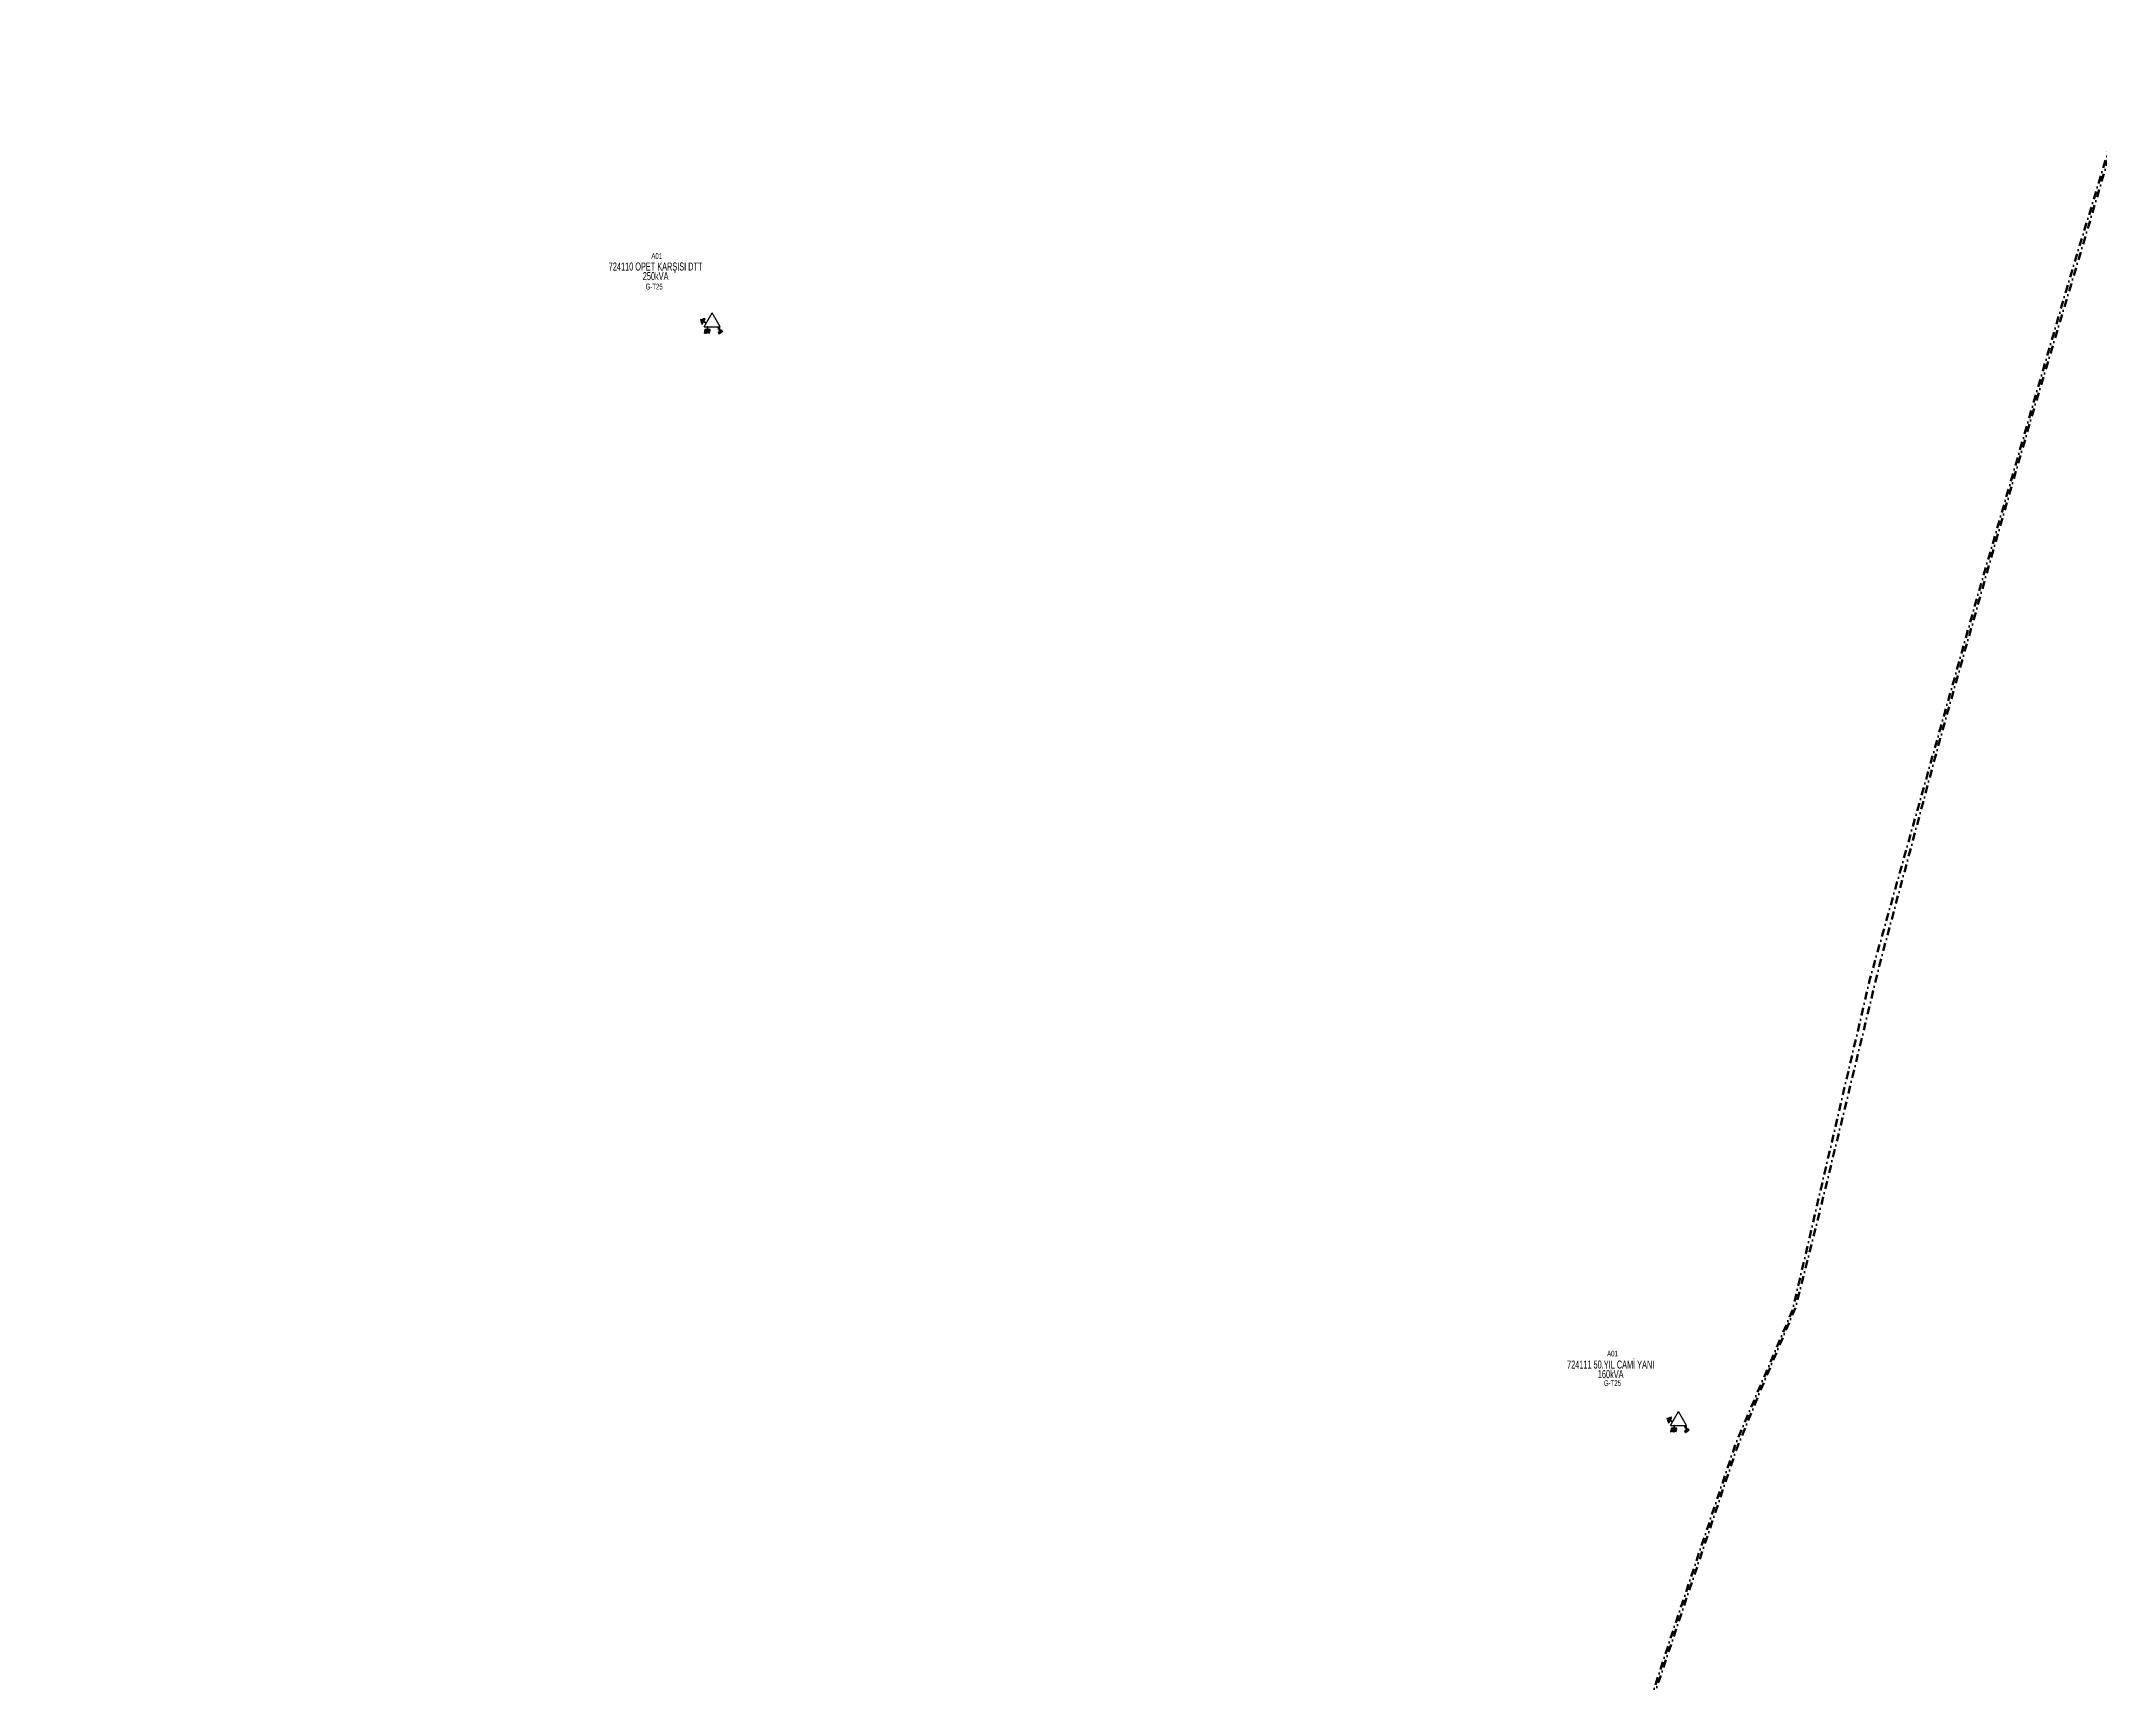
# Model space of a CAD drawing. Header units: millimetres. Extents: x 524161 to 529034, y 4027937 to 4030642.
# Drawn here: x 526005 to 526648, y 4028484 to 4028997 of the extents above; entities that cross this region are included whole.
import ezdxf
from ezdxf.enums import TextEntityAlignment as Align

# ---------------------------------------------------------------- set-up
doc = ezdxf.new("R2010")
doc.units = ezdxf.units.MM
doc.linetypes.add('DASHDOT', pattern=[5, 2.5, -1.25, 0, -1.25])
for name, color, linetype, lineweight in [('HAT_OG_YERALTI_YENI', 1, 'DASHDOT', 70), ('TRAFO_MEVCUT', 5, 'Continuous', 30), ('TRAFO_TADILAT_BYSK', 5, 'Continuous', 30)]:
    doc.layers.add(name, color=color, linetype=linetype, lineweight=lineweight)
doc.styles.get("Standard").update_dxf_attribs({"font": 'Arial'})

# ---------------------------------------------------------------- blocks, each defined once
blk = doc.blocks.new('MEV_DIREK')
h = blk.add_hatch(color=32)
h.paths.add_polyline_path([(-2.14, 0.97), (-2.35, 1.09), (-3.31, -0.55), (-3.09, -0.67), (-2.67, 0.06), (-1.89, -0.39), (-1.79, -0.22), (-2.56, 0.23)])
h.paths.add_polyline_path([(-3.46, -0.17), (-3.33, -0.25), (-2.61, 0.99), (-2.74, 1.06)])
h.paths.add_polyline_path([(-3.54, 0.29), (-3.41, 0.22), (-3.05, 0.82), (-3.18, 0.9)])
h.paths.add_polyline_path([(-3.58, 0.81), (-3.66, 0.68), (-3.53, 0.61), (-3.45, 0.74)])
h.paths.add_polyline_path([(-1.51, -2.34), (-2.26, -2.33), (-2.52, -3.47), (-2.42, -3.47), (-2.21, -2.53), (-1.91, -2.54), (-2.12, -3.47), (-2.02, -3.47), (-1.81, -2.54), (-1.51, -2.54), (-1.72, -3.47), (-1.62, -3.48), (-1.41, -2.54), (-1.11, -2.54), (-1.32, -3.48), (-1.22, -3.48), (-1.01, -2.54), (-0.71, -2.55), (-0.92, -3.48), (-0.82, -3.48), (-0.56, -2.35), (-1.31, -2.34), (-1.31, -1.44), (-1.51, -1.44)])
at = {"layer": 'TRAFO_MEVCUT'}
for points in [[(2.35, -1.57), (2.12, -1.92), (2.08, -1.44), (1.94, -1.44), (2.01, -2.32), (2.25, -1.96), (2.31, -2.67), (2.1, -2.67), (2.39, -2.87), (2.4, -2.86), (2.64, -2.49), (2.45, -2.63)], [(2.35, -1.57), (2.12, -1.92), (2.08, -1.44), (1.94, -1.44), (2.01, -2.32), (2.25, -1.96), (2.31, -2.67), (2.1, -2.67), (2.39, -2.87), (1.98, -3.19), (2.2, -3.79), (2.26, -3.74), (2.08, -3.26), (2.26, -3.13), (2.44, -3.6), (2.49, -3.56), (2.32, -3.08), (2.49, -2.94), (2.67, -3.42), (2.73, -3.38), (2.55, -2.9), (2.73, -2.76), (2.91, -3.24), (2.97, -3.2), (2.79, -2.72), (2.97, -2.58), (3.15, -3.06), (3.21, -3.01), (2.98, -2.42), (2.4, -2.86), (2.64, -2.49), (2.45, -2.63)], [(2.97, -2.58), (3.15, -3.06), (3.21, -3.01), (2.98, -2.42), (2.4, -2.86), (2.64, -2.49), (2.45, -2.63), (2.35, -1.57), (2.12, -1.92), (2.08, -1.44), (1.94, -1.44), (2.01, -2.32), (2.25, -1.96), (2.31, -2.67), (2.1, -2.67), (2.39, -2.87), (1.98, -3.19), (2.2, -3.79), (2.26, -3.74), (2.08, -3.26), (2.26, -3.13), (2.44, -3.6), (2.49, -3.56), (2.32, -3.08), (2.49, -2.94), (2.67, -3.42), (2.73, -3.38), (2.55, -2.9), (2.73, -2.76), (2.91, -3.24), (2.97, -3.2), (2.79, -2.72)]]:
    blk.add_hatch(color=32, dxfattribs=at).paths.add_polyline_path(points)
at = {"layer": 'TRAFO_MEVCUT', "linetype": 'Continuous'}
for p, q in [((-2.5, -1.44), (0, 2.89)), ((2.5, -1.44), (0, 2.89)), ((-2.5, -1.44), (2.5, -1.44))]:
    blk.add_line(p, q, dxfattribs=at)
at = {"layer": 'TRAFO_MEVCUT', "color": 32, "flags": 128}
blk.add_lwpolyline([(1.94, -1.44), (2.08, -1.44), (2.12, -1.92), (2.35, -1.57), (2.45, -2.63), (2.64, -2.49), (2.4, -2.86), (2.98, -2.42), (3.21, -3.01), (3.15, -3.06), (2.97, -2.58), (2.79, -2.72), (2.97, -3.2), (2.91, -3.24), (2.73, -2.76), (2.55, -2.9), (2.73, -3.38), (2.67, -3.42), (2.49, -2.94), (2.32, -3.08), (2.49, -3.56), (2.44, -3.6), (2.26, -3.13), (2.08, -3.26), (2.26, -3.74), (2.2, -3.79), (1.98, -3.19), (2.39, -2.87), (2.1, -2.67), (2.31, -2.67), (2.25, -1.96), (2.01, -2.32), (1.94, -1.44)], dxfattribs=at)
at = {"layer": 'TRAFO_TADILAT_BYSK', "color": 32, "flags": 128}
for points in [[(-3.53, 0.61), (-3.45, 0.74), (-3.58, 0.81), (-3.66, 0.68), (-3.53, 0.61)], [(-3.41, 0.22), (-3.05, 0.82), (-3.18, 0.9), (-3.54, 0.29), (-3.41, 0.22)], [(-3.33, -0.25), (-2.61, 0.99), (-2.74, 1.06), (-3.46, -0.17), (-3.33, -0.25)], [(-1.79, -0.22), (-2.56, 0.23), (-2.14, 0.97), (-2.35, 1.09), (-3.31, -0.55), (-3.09, -0.67), (-2.67, 0.06), (-1.89, -0.39), (-1.79, -0.22)], [(-1.31, -1.44), (-1.51, -1.44), (-1.51, -2.34), (-2.26, -2.33), (-2.52, -3.47), (-2.42, -3.47), (-2.21, -2.53), (-1.91, -2.54), (-2.12, -3.47), (-2.02, -3.47), (-1.81, -2.54), (-1.51, -2.54), (-1.72, -3.47), (-1.62, -3.48), (-1.41, -2.54), (-1.11, -2.54), (-1.32, -3.48), (-1.22, -3.48), (-1.01, -2.54), (-0.71, -2.55), (-0.92, -3.48), (-0.82, -3.48), (-0.56, -2.35), (-1.31, -2.34), (-1.31, -1.44)]]:
    blk.add_lwpolyline(points, dxfattribs=at)

msp = doc.modelspace()

# ---------------------------------------------------------------- linework, layer by layer
at = {"layer": 'HAT_OG_YERALTI_YENI', "flags": 128}
for points in [[(526005.13, 4028108.118), (526036.584425, 4028099.993211), (526021.639844, 4028023.317953), (526025.638449, 4028018.176889), (526160.067739, 4028000.659191), (526303.133008, 4027983.158803), (526351.840403, 4027979.257821), (526353.89097, 4027997.566451), (526369.563158, 4028042.971856), (526398.832723, 4028135.494036), (526417.063516, 4028190.536719), (526443.866874, 4028276.045381), (526478.305826, 4028388.130191), (526515.0377, 4028500.61163), (526534.423798, 4028558.532714), (526552.220092, 4028600.319819), (526576.275398, 4028703.33293), (526610.676849, 4028825.815043), (526638.463236, 4028921.50473), (526671.010398, 4029029.079225), (526698.034375, 4029120.235972), (526729.062561, 4029231.188529), (526761.984739, 4029336.617303), (526780.190703, 4029372.622099), (526793.210588, 4029394.371329), (526779.14956, 4029404.770632), (526810.054528, 4029448.125469), (526850.74737, 4029510.783203), (526908.272222, 4029600.650468), (526935.368996, 4029633.166596), (526984.70251, 4029699.774299), (527008.171691, 4029736.78486), (527018.658528, 4029731.931448), (527033.478769, 4029753.771803), (527063.269223, 4029799.327103), (527064.742581, 4029804.093847), (527091.855934, 4029847.670537), (527131.357585, 4029907.180899), (527179.00403, 4029980.115568), (527203.185204, 4030017.644649), (527231.374032, 4030060.889667), (527239.477903, 4030073.713484), (527294.685467, 4030107.600702), (527357.043625, 4030148.136221), (527362.330377, 4030148.396225), (527365.710432, 4030139.382745), (527384.2574, 4030110.695613), (527418.449117, 4030055.864233), (527430.567345, 4030035.959496), (527435.680762, 4030027.292688), (527459.947823, 4030042.286265), (527487.839731, 4030059.693204), (527510.177642, 4030073.895064), (527529.335446, 4030086.862165), (527546.135719, 4030097.329002), (527561.802641, 4030111.862571), (527578.869585, 4030127.796164), (527613.615693, 4030159.743731), (527657.880718, 4030206.523633), (527668.435368, 4030219.506538), (527675.460697, 4030229.457766), (527700.585772, 4030216.613557), (527712.753969, 4030207.938083), (527733.597641, 4030187.319748), (527738.593503, 4030181.777097), (527761.127203, 4030156.990028), (527785.35093, 4030135.132339), (527832.861985, 4030091.783801), (527858.64679, 4030069.150932), (527892.197964, 4030041.122704), (527918.675061, 4030019.039679), (527949.208224, 4029999.097355), (527956.477385, 4029990.123365), (527976.757714, 4029960.491551), (527998.502734, 4029926.127659), (528021.016303, 4029887.966608), (528042.423318, 4029853.039374), (528060.877387, 4029831.55332), (528075.974966, 4029807.892936), (528091.625171, 4029788.310109), (528105.370728, 4029771.74784), (528114.929611, 4029760.055301), (528128.337162, 4029739.774971), (528123.830422, 4029734.141547), (528128.675167, 4029723.212702), (528139.249103, 4029709.421583), (528154.515476, 4029694.03279), (528160.582242, 4029668.032368), (528137.106033, 4029661.202532), (528126.853823, 4029657.591163)], [(526373.838, 4027975.531), (526354.194776, 4027978.364674), (526352.504749, 4027979.266022), (526354.420113, 4027996.729639), (526373.76006, 4028054.5739), (526389.527274, 4028104.037324), (526415.507072, 4028183.97582), (526443.700532, 4028272.915093), (526466.333401, 4028348.030641), (526487.725792, 4028415.818059), (526513.177209, 4028492.618662), (526534.684695, 4028556.793466), (526540.543457, 4028571.215033), (526553.268485, 4028601.493374), (526562.507301, 4028638.448641), (526579.39609, 4028708.263146), (526598.204091, 4028778.421339), (526614.651265, 4028836.864614), (526627.950706, 4028883.029628), (526642.255875, 4028930.895682), (526655.309071, 4028975.071641), (526670.81874, 4029025.661294), (526689.704957, 4029089.933072), (526704.862488, 4029142.685784), (526720.888339, 4029198.992388), (526735.702022, 4029250.273155), (526749.911533, 4029295.750531), (526759.520349, 4029327.694479), (526762.6404, 4029336.447955), (526775.727279, 4029362.448377), (526779.546468, 4029369.96569), (526789.290216, 4029386.735193), (526793.795564, 4029394.312933), (526779.949185, 4029405.031056), (526802.099268, 4029436.456281), (526822.191999, 4029465.877484), (526851.426966, 4029509.705372), (526879.105684, 4029551.675966), (526909.199031, 4029600.338151), (526944.560184, 4029644.586296), (526951.626966, 4029654.186452), (526954.627014, 4029657.053165), (526969.893929, 4029678.986855), (527001.614676, 4029725.365783), (527008.466285, 4029736.142662), (527018.66645, 4029731.342584), (527031.466658, 4029749.676215), (527052.924845, 4029782.600064), (527064.306323, 4029799.648125), (527065.906349, 4029805.71489), (527088.366654, 4029840.572069), (527115.01834, 4029881.419886), (527143.67286, 4029925.06386), (527174.588794, 4029972.306281), (527191.181041, 4029997.492642), (527209.173837, 4030025.611368), (527226.766871, 4030052.665197), (527239.55804, 4030072.58358), (527266.811067, 4030089.975875), (527293.057981, 4030105.957256), (527326.679665, 4030127.639298), (527353.742719, 4030145.21809), (527357.420292, 4030147.572764), (527362.087034, 4030147.367633), (527365.522987, 4030138.495694), (527385.920775, 4030107.125309), (527414.059799, 4030062.119876), (527435.638602, 4030026.859726), (527474.859687, 4030051.059103), (527507.67452, 4030071.801953), (527527.335414, 4030084.9288), (527546.335723, 4030097.128999), (527553.735843, 4030103.329099), (527576.269542, 4030124.262773), (527595.287179, 4030140.050664), (527615.94884, 4030161.46033), (527634.520897, 4030181.057278), (527657.666406, 4030204.814366), (527675.452086, 4030228.600284), (527697.985786, 4030217.46677), (527706.769849, 4030211.602391), (527713.036617, 4030207.068984), (527730.28321, 4030190.012094), (527763.203381, 4030154.025347), (527784.062119, 4030135.169269), (527812.184698, 4030109.715571), (527843.765909, 4030081.334764), (527874.745393, 4030054.62107), (527905.412557, 4030028.820651), (527919.527448, 4030017.699468), (527945.461202, 4030000.76586), (527948.905644, 4029998.383793), (527966.50593, 4029973.983396), (527977.776068, 4029958.031746), (527994.536435, 4029931.068699), (528012.887489, 4029900.727718), (528029.189787, 4029873.560212), (528042.564891, 4029851.982056), (528055.734676, 4029837.224362), (528060.247569, 4029831.993508), (528070.463591, 4029816.061377), (528074.640413, 4029808.967138), (528086.865325, 4029793.312291), (528096.211438, 4029782.232895), (528104.489108, 4029772.060915), (528114.755672, 4029759.751584), (528119.459132, 4029752.529497), (528126.25025, 4029742.218258), (528127.82565, 4029739.584518), (528123.425639, 4029734.152781), (528127.913104, 4029723.786873), (528131.577835, 4029718.83832), (528141.850536, 4029706.003067), (528154.27242, 4029693.623077), (528160.107131, 4029668.196372), (528131.940993, 4029660.109456), (528126.853823, 4029657.591163)]]:
    msp.add_lwpolyline(points, dxfattribs=at)

# ---------------------------------------------------------------- block references
at = {"layer": 'TRAFO_MEVCUT'}
for p in [(526214.709159, 4028909.030183), (526516.629458, 4028565.77429)]:
    msp.add_blockref('MEV_DIREK', p, dxfattribs=at)

# ---------------------------------------------------------------- texts
at = {"layer": 'TRAFO_MEVCUT', "width": 0.6}
for s, height, p in [('724110 OPET KARŞISI DTT', 2.5, (526197.071574, 4028925.139175)), ('A01', 1.8, (526197.412569, 4028928.785172)), ('250kVA', 2.5, (526197.071574, 4028922.139175)), ('724111 50.YIL CAMİ YANI', 2.5, (526495.409635, 4028582.085222)), ('A01', 1.8, (526495.97013, 4028585.862919)), ('160kVA', 2.5, (526495.409635, 4028579.085222))]:
    msp.add_text(s, height=height, dxfattribs=at).set_placement(p, align=Align.CENTER)
for p in [(526196.622369, 4028921.009774), (526495.97013, 4028578.443823)]:
    msp.add_text('G-T25', height=1.8, dxfattribs=at).set_placement(p, align=Align.TOP_CENTER)

doc.saveas('drawing.dxf')
